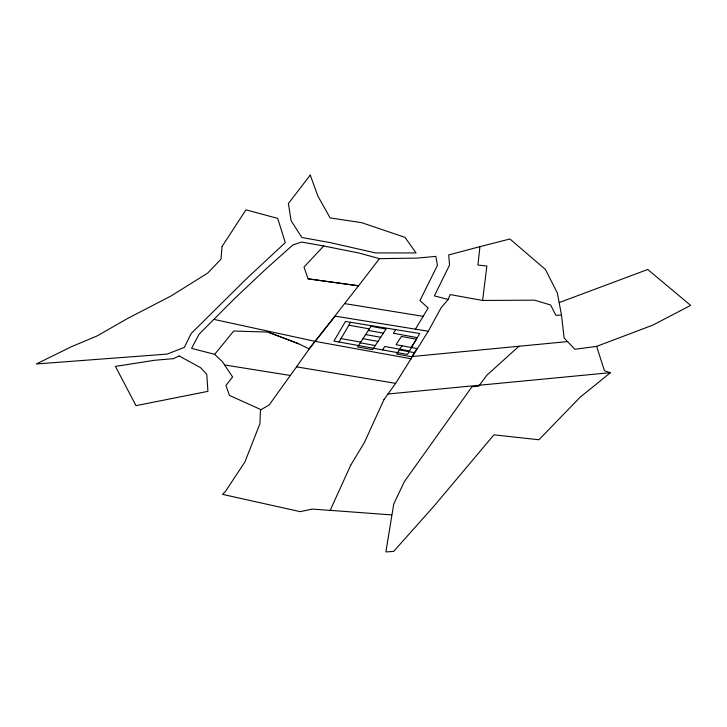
<?xml version="1.0" encoding="UTF-8"?>
<svg xmlns="http://www.w3.org/2000/svg" width="727" height="727" viewBox="0 0 727 727"><rect width="100%" height="100%" fill="white"/><g stroke="black" fill="none" stroke-linecap="round" stroke-linejoin="round"><path stroke-width="1.09" d="M559.208 302.577L647.739 269.481L690.65 305.395L652.837 325.105L596.585 346.397L574.884 349.278L564.134 338.046L561.489 315.136L557.355 293.072L545.441 269.463L509.918 238.992L479.947 246.644L477.921 265.046L486.854 266.027L482.619 300.451L450.149 294.58L448.186 299.451L441.125 307.775L428.258 331.258L395.661 383.347L296.534 366.862L269.144 404.984L260.493 410.01L259.912 423.723L244.899 461.954L225.524 491.298L222.489 494.369L300.097 511.626L312.365 509.082L330.158 510.399L350.732 465.144M518.942 346.243L486.899 375.205L478.675 386.173L471.95 386.782L404.33 481.701L393.743 504.002L385.883 551.911L393.625 551.448L434.192 505.883L493.906 434.846L538.952 439.753L580.173 397.178L610.444 372.697L604.464 370.779L596.613 346.352M384.074 399.414L364.291 442.725L350.705 465.189M415.39 329.177L428.167 308.003L419.961 300.587L437.427 265.373L435.837 256.386L417.071 258.103L379.467 258.658L359.093 253.051L323.733 245.999M339 341.999L350.587 322.297M371.424 325.678L357.575 346.952L372.615 349.678L386.073 329.031L371.043 326.296M382.529 349.905L384.756 346.488L409.501 350.977M395.742 329.631L393.371 333.266L417.353 337.619M402.013 345.779L396.633 354.049L411.664 356.775L417.044 348.515L396.033 344.698L401.413 336.437L416.453 339.164L411.064 347.424M296.534 366.862L310.229 347.506L358.556 285.784L308.121 278.823L303.986 267.063L323.751 245.953L301.541 242.082L292.917 244.908L265.082 269.772L234.439 298.724L199.198 334.075L191.565 348.369L214.683 354.34M384.047 399.45L395.688 383.311M379.467 258.658L358.529 285.829L308.094 278.859M335.283 316.109L309.129 348.878L298.661 343.78L268.027 332.075L233.721 331.03L214.656 354.385L222.308 361.555L232.604 376.977L225.943 385.492L229.505 395.443L261.011 409.664M479.947 246.644L448.704 254.932L449.55 265.046L434.392 295.898L448.186 299.451M412.927 356.448L567.578 341.581M387.982 393.989L610.362 372.669M561.489 315.136L555.864 315.3L550.621 304.995L534.581 300.169L482.619 300.451M330.185 510.354L391.726 514.916M224.943 365.009L290.346 375.477M344.934 303.659L423.423 316.372M335.265 316.145L428.258 331.258M348.887 325.187L369.325 328.895M368.344 330.431L383.383 333.157M365.654 334.556L380.684 337.292M362.964 338.691L377.995 341.417M341.027 338.546L360.71 342.117M360.274 342.817L375.305 345.552M399.323 349.914L414.354 352.64M411.455 358.856L315.109 341.354L213.847 319.38M268.009 332.121L298.661 343.78M222.062 246.489L221.017 259.139L207.658 273.125L171.081 295.944L127.398 318.58L97.209 335.892L71.591 346.634L36.35 363.963L167.146 354.094L184.376 347.352L191.092 333.584L247.116 278.123L285.284 242.636L277.705 218.391L245.953 209.839L222.062 246.489M345.452 321.461L333.92 341.072L407.474 354.431L419.761 333.529L345.452 321.461M310.265 175.089L288.374 203.542L291.1 220.699L301.887 237.52L329.804 242.527L375.486 252.914L416.053 252.932L404.966 237.347L361.901 222.735L330.094 217.9L317.881 196.063L310.265 175.089M179.087 355.957L173.399 358.647L154.288 360.31L115.42 366.408L136.022 405.666L207.913 391.353L206.786 374.314L200.57 367.671L179.087 355.957"/></g></svg>
